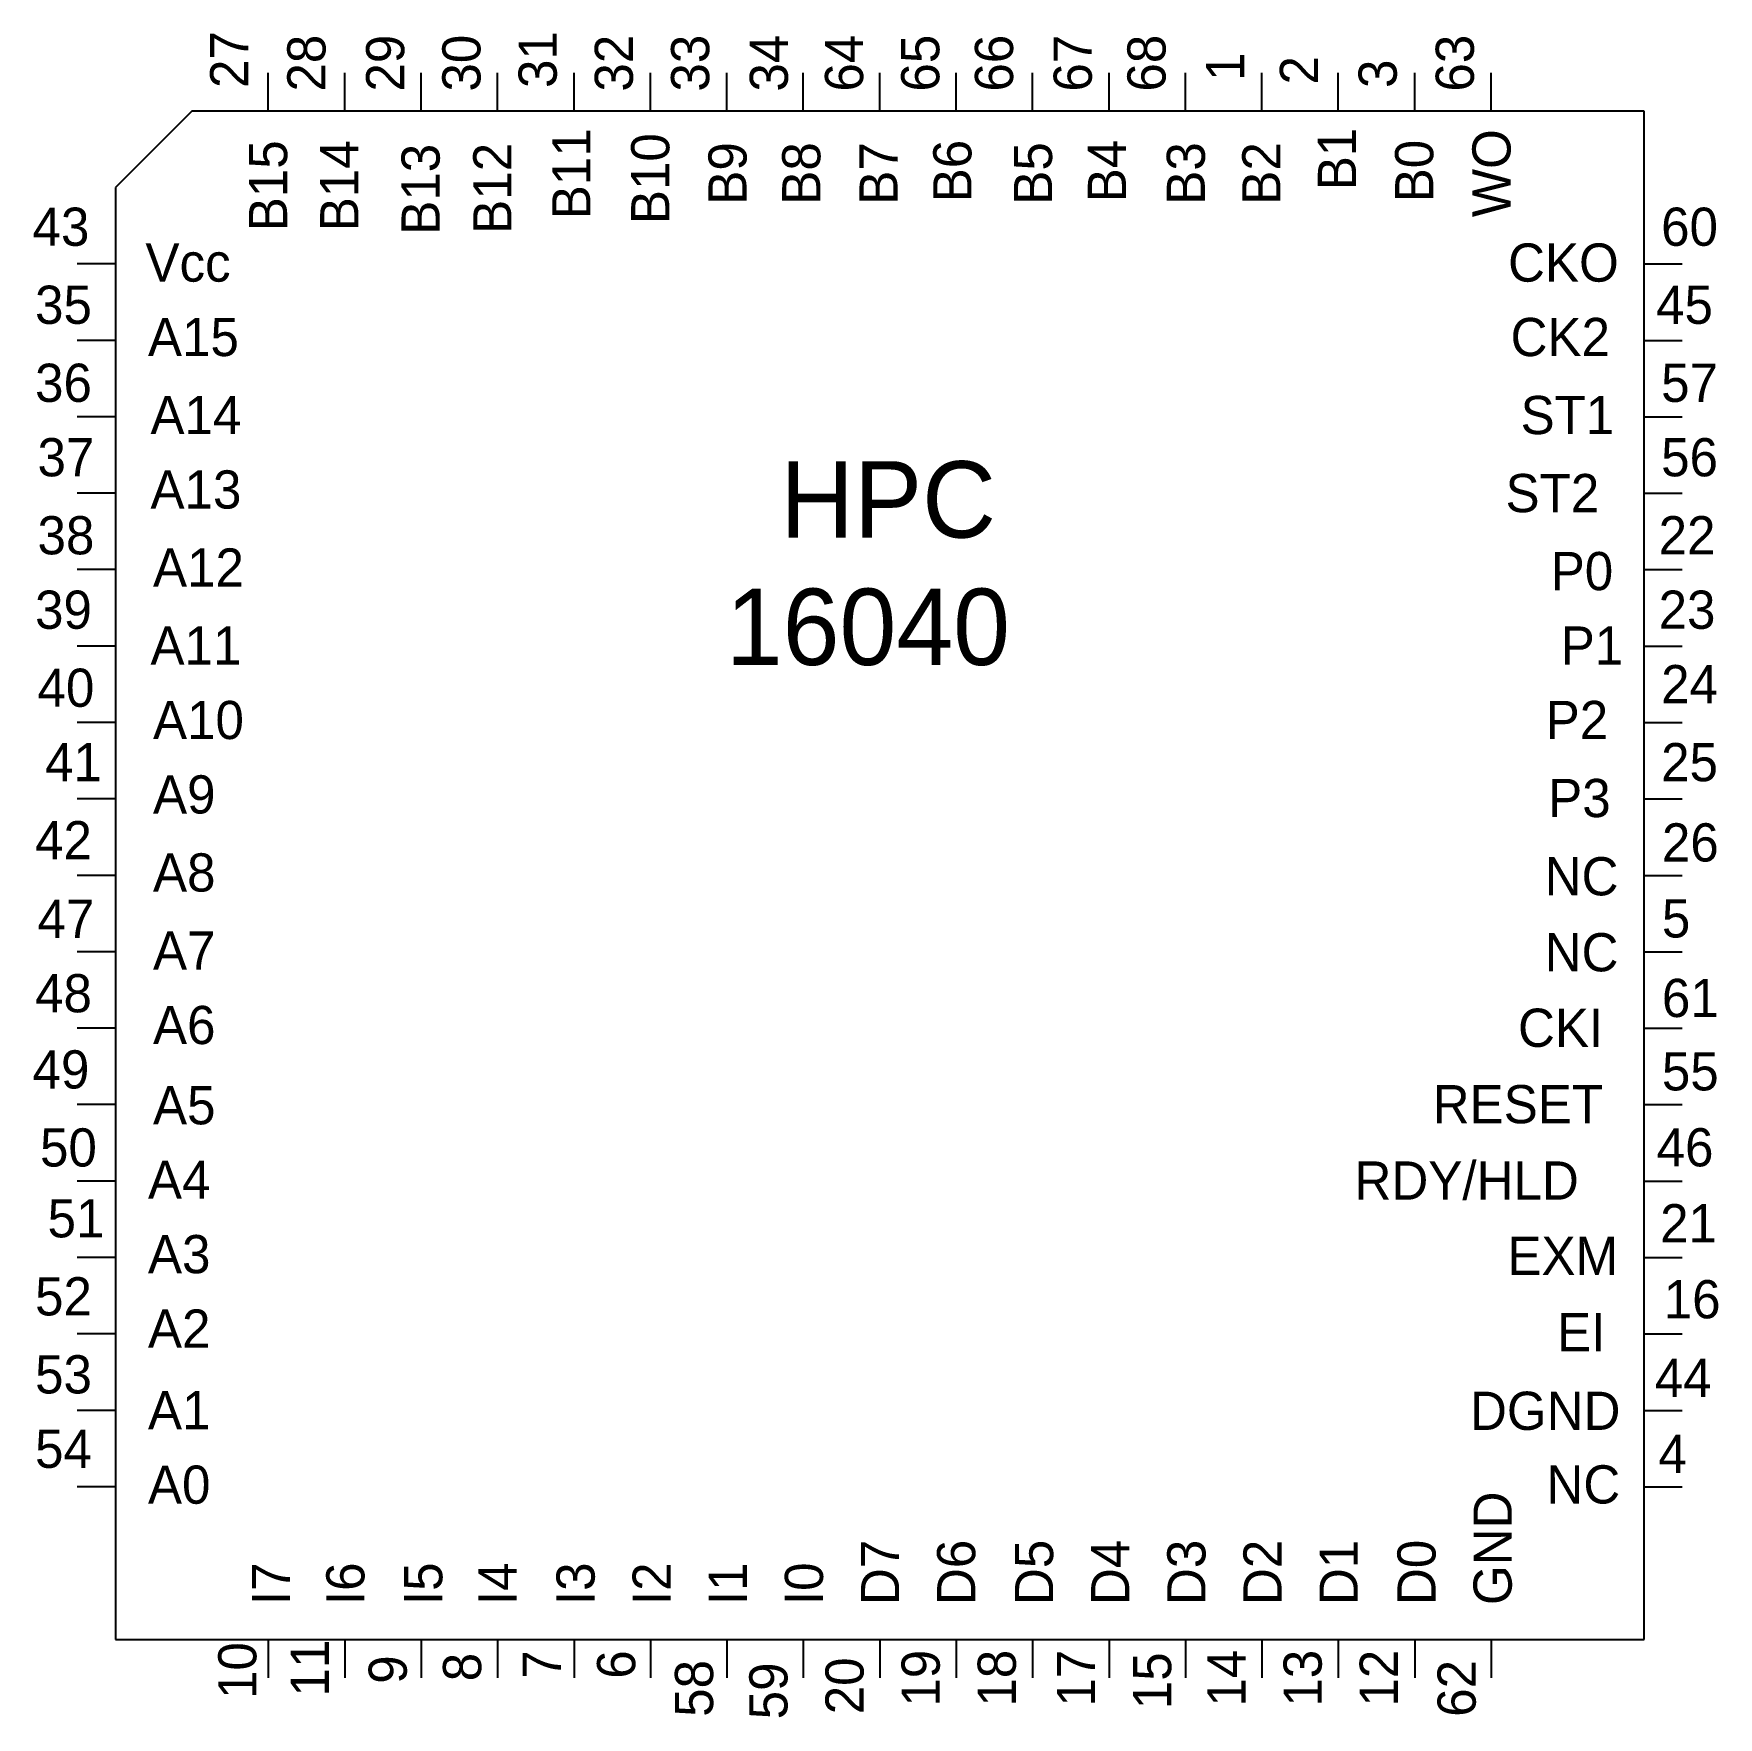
# Model space of a CAD drawing. Extents: x 5.19 to 7.4, y 3.55 to 5.75.
import ezdxf

# ---------------------------------------------------------------- set-up
doc = ezdxf.new("R2010")
doc.units = 0
doc.layers.get('0').update_dxf_attribs({"linetype": 'CONTINUOUS'})

msp = doc.modelspace()

# ---------------------------------------------------------------- linework, layer by layer
at = {"color": 0}
for p, q in [((5.5, 5.65), (5.5, 5.7)), ((5.6, 5.65), (5.6, 5.7)), ((5.7, 5.65), (5.7, 5.7)), ((5.8, 5.65), (5.8, 5.7)), ((5.9, 5.65), (5.9, 5.7)), ((6, 5.65), (6, 5.7)), ((6.1, 5.65), (6.1, 5.7)), ((6.2, 5.65), (6.2, 5.7)), ((6.3, 5.65), (6.3, 5.7)), ((6.4, 5.65), (6.4, 5.7)), ((6.5, 5.65), (6.5, 5.7)), ((6.6, 5.65), (6.6, 5.7)), ((6.7, 5.65), (6.7, 5.7)), ((6.8, 5.65), (6.8, 5.7)), ((6.9, 5.65), (6.9, 5.7)), ((7, 5.65), (7, 5.7)), ((7.1, 5.65), (7.1, 5.7)), ((5.4, 5.65), (5.3, 5.55)), ((7.3, 5.65), (5.4, 5.65)), ((7.3, 3.65), (7.3, 5.65)), ((5.3, 5.55), (5.3, 3.65)), ((5.3, 5.45), (5.25, 5.45)), ((7.3, 5.45), (7.35, 5.45)), ((5.3, 5.35), (5.25, 5.35)), ((7.3, 5.35), (7.35, 5.35)), ((5.3, 5.25), (5.25, 5.25)), ((7.3, 5.25), (7.35, 5.25)), ((5.3, 5.15), (5.25, 5.15)), ((7.3, 5.15), (7.35, 5.15)), ((5.3, 5.05), (5.25, 5.05)), ((7.3, 5.05), (7.35, 5.05)), ((5.3, 4.95), (5.25, 4.95)), ((7.3, 4.95), (7.35, 4.95)), ((5.3, 4.85), (5.25, 4.85)), ((7.3, 4.85), (7.35, 4.85)), ((5.3, 4.75), (5.25, 4.75)), ((7.3, 4.75), (7.35, 4.75)), ((5.3, 4.65), (5.25, 4.65)), ((7.3, 4.65), (7.35, 4.65)), ((5.3, 4.55), (5.25, 4.55)), ((7.3, 4.55), (7.35, 4.55)), ((5.3, 4.45), (5.25, 4.45)), ((7.3, 4.45), (7.35, 4.45)), ((5.3, 4.35), (5.25, 4.35)), ((7.3, 4.35), (7.35, 4.35)), ((5.3, 4.25), (5.25, 4.25)), ((7.3, 4.25), (7.35, 4.25)), ((5.3, 4.15), (5.25, 4.15)), ((7.3, 4.15), (7.35, 4.15)), ((5.3, 4.05), (5.25, 4.05)), ((7.3, 4.05), (7.35, 4.05)), ((5.3, 3.95), (5.25, 3.95)), ((7.3, 3.95), (7.35, 3.95)), ((5.3, 3.85), (5.25, 3.85)), ((7.3, 3.85), (7.35, 3.85)), ((5.3, 3.65), (7.3, 3.65)), ((5.5, 3.65), (5.5, 3.6)), ((5.6, 3.65), (5.6, 3.6)), ((5.7, 3.65), (5.7, 3.6)), ((5.8, 3.65), (5.8, 3.6)), ((5.9, 3.65), (5.9, 3.6)), ((6, 3.65), (6, 3.6)), ((6.1, 3.65), (6.1, 3.6)), ((6.2, 3.65), (6.2, 3.6)), ((6.3, 3.65), (6.3, 3.6)), ((6.4, 3.65), (6.4, 3.6)), ((6.5, 3.65), (6.5, 3.6)), ((6.6, 3.65), (6.6, 3.6)), ((6.7, 3.65), (6.7, 3.6)), ((6.8, 3.65), (6.8, 3.6)), ((6.9, 3.65), (6.9, 3.6)), ((7, 3.65), (7, 3.6)), ((7.1, 3.65), (7.1, 3.6))]:
    msp.add_line(p, q, dxfattribs=at)

# ---------------------------------------------------------------- texts
for s, p in [('27', (5.4738, 5.6802)), ('28', (5.5748, 5.6755)), ('29', (5.6779, 5.6755)), ('30', (5.7776, 5.6755)), ('31', (5.8774, 5.6802)), ('32', (5.9771, 5.6755)), ('33', (6.0769, 5.6755)), ('34', (6.1799, 5.6755)), ('64', (6.2783, 5.6755)), ('65', (6.378, 5.6755)), ('66', (6.4745, 5.6755)), ('67', (6.5775, 5.6755)), ('68', (6.674, 5.6755)), ('63', (7.0774, 5.6755)), ('1', (6.777, 5.6895)), ('2', (6.8735, 5.6848)), ('3', (6.9765, 5.6802)), ('B11', (5.9214, 5.5085)), ('B1', (6.9232, 5.5465)), ('WO', (7.1254, 5.5112)), ('B15', (5.5247, 5.4928)), ('B14', (5.6178, 5.4928)), ('B13', (5.7242, 5.4882)), ('B12', (5.8181, 5.4894)), ('B10', (6.0247, 5.5021)), ('B9', (6.1258, 5.5275)), ('B8', (6.2223, 5.5275)), ('B7', (6.3234, 5.5275)), ('B6', (6.42, 5.5306)), ('B5', (6.5255, 5.5275)), ('B4', (6.6222, 5.5306)), ('B3', (6.7255, 5.5275)), ('B2', (6.8243, 5.5275)), ('B0', (7.0243, 5.5306)), ('GND', (7.1269, 3.6952)), ('D7', (6.3254, 3.6952)), ('D6', (6.425, 3.6952)), ('D5', (6.5269, 3.6952)), ('D4', (6.6265, 3.6952)), ('D3', (6.7262, 3.6952)), ('D2', (6.8258, 3.6952)), ('D1', (6.9254, 3.6952)), ('D0', (7.0273, 3.6952)), ('I7', (5.5285, 3.6952)), ('I6', (5.6258, 3.6952)), ('I5', (5.7277, 3.6952)), ('I4', (5.825, 3.6952)), ('I3', (5.927, 3.6952)), ('I2', (6.0266, 3.6952)), ('I1', (6.1262, 3.6952)), ('I0', (6.2258, 3.6952)), ('10', (5.4844, 3.5723)), ('11', (5.5793, 3.5756)), ('9', (5.6812, 3.5922)), ('8', (5.7785, 3.5955)), ('7', (5.8828, 3.5988)), ('6', (5.9801, 3.5988)), ('58', (6.082, 3.549)), ('59', (6.1793, 3.5457)), ('20', (6.2789, 3.5523)), ('19', (6.3785, 3.5623)), ('18', (6.4781, 3.5623)), ('17', (6.5818, 3.5623)), ('15', (6.6814, 3.559)), ('14', (6.7787, 3.5623)), ('13', (6.8783, 3.5623)), ('12', (6.9779, 3.5623)), ('62', (7.0798, 3.549))]:
    msp.add_text(s, height=0.05, rotation=90, dxfattribs=at).set_placement(p)
for s, height, p in [('43', 0.05, (5.1915, 5.4737)), ('60', 0.05, (7.3224, 5.4737)), ('Vcc', 0.05, (5.3392, 5.4268)), ('CKO', 0.05, (7.1221, 5.4268)), ('35', 0.05, (5.1948, 5.3716)), ('45', 0.05, (7.3158, 5.3716)), ('A15', 0.05, (5.3425, 5.3294)), ('CK2', 0.05, (7.1254, 5.3294)), ('36', 0.05, (5.1948, 5.2695)), ('57', 0.05, (7.3224, 5.2695)), ('A14', 0.05, (5.3458, 5.2273)), ('ST1', 0.05, (7.1385, 5.2273)), ('37', 0.05, (5.198, 5.1721)), ('56', 0.05, (7.3224, 5.1721)), ('A13', 0.05, (5.3458, 5.1299)), ('HPC', 0.1, (6.1697, 5.0919)), ('ST2', 0.05, (7.1188, 5.1252)), ('38', 0.05, (5.198, 5.07)), ('22', 0.05, (7.3191, 5.07)), ('A12', 0.05, (5.3491, 5.0278)), ('P0', 0.05, (7.1779, 5.0231)), ('16040', 0.1, (6.0986, 4.9252)), ('39', 0.05, (5.1948, 4.9726)), ('23', 0.05, (7.3191, 4.9726)), ('A11', 0.05, (5.3458, 4.9257)), ('P1', 0.05, (7.191, 4.9257)), ('40', 0.05, (5.198, 4.8705)), ('24', 0.05, (7.3224, 4.8752)), ('A10', 0.05, (5.3491, 4.8283)), ('P2', 0.05, (7.1713, 4.8283)), ('41', 0.05, (5.2079, 4.7731)), ('25', 0.05, (7.3224, 4.7731)), ('A9', 0.05, (5.3491, 4.7309)), ('P3', 0.05, (7.1746, 4.7262)), ('42', 0.05, (5.1948, 4.671)), ('26', 0.05, (7.3234, 4.6681)), ('A8', 0.05, (5.3491, 4.6288)), ('NC', 0.05, (7.17, 4.6238)), ('47', 0.05, (5.198, 4.5682)), ('5', 0.05, (7.3234, 4.5687)), ('A7', 0.05, (5.3491, 4.5267)), ('NC', 0.05, (7.17, 4.5244)), ('48', 0.05, (5.1948, 4.4708)), ('61', 0.05, (7.3234, 4.4646)), ('A6', 0.05, (5.3491, 4.4292)), ('CKI', 0.05, (7.1351, 4.4256)), ('49', 0.05, (5.1915, 4.3711)), ('55', 0.05, (7.3234, 4.3686)), ('A5', 0.05, (5.3491, 4.3242)), ('RESET', 0.05, (7.0235, 4.3256)), ('50', 0.05, (5.2013, 4.269)), ('46', 0.05, (7.3165, 4.2692)), ('A4', 0.05, (5.3425, 4.2268)), ('RDY/HLD', 0.05, (6.9212, 4.2257)), ('51', 0.05, (5.2112, 4.1763)), ('21', 0.05, (7.3211, 4.1698)), ('A3', 0.05, (5.3425, 4.1294)), ('EXM', 0.05, (7.1212, 4.1271)), ('52', 0.05, (5.1948, 4.0742)), ('16', 0.05, (7.3258, 4.0704)), ('A2', 0.05, (5.3425, 4.032)), ('EI', 0.05, (7.1863, 4.0272)), ('53', 0.05, (5.1948, 3.9721)), ('44', 0.05, (7.3141, 3.9676)), ('A1', 0.05, (5.3425, 3.9252)), ('DGND', 0.05, (7.0723, 3.9244)), ('54', 0.05, (5.1948, 3.8747)), ('4', 0.05, (7.3188, 3.868)), ('A0', 0.05, (5.3425, 3.8278)), ('NC', 0.05, (7.1723, 3.8281))]:
    msp.add_text(s, height=height, dxfattribs=at).set_placement(p)

doc.saveas('drawing.dxf')
